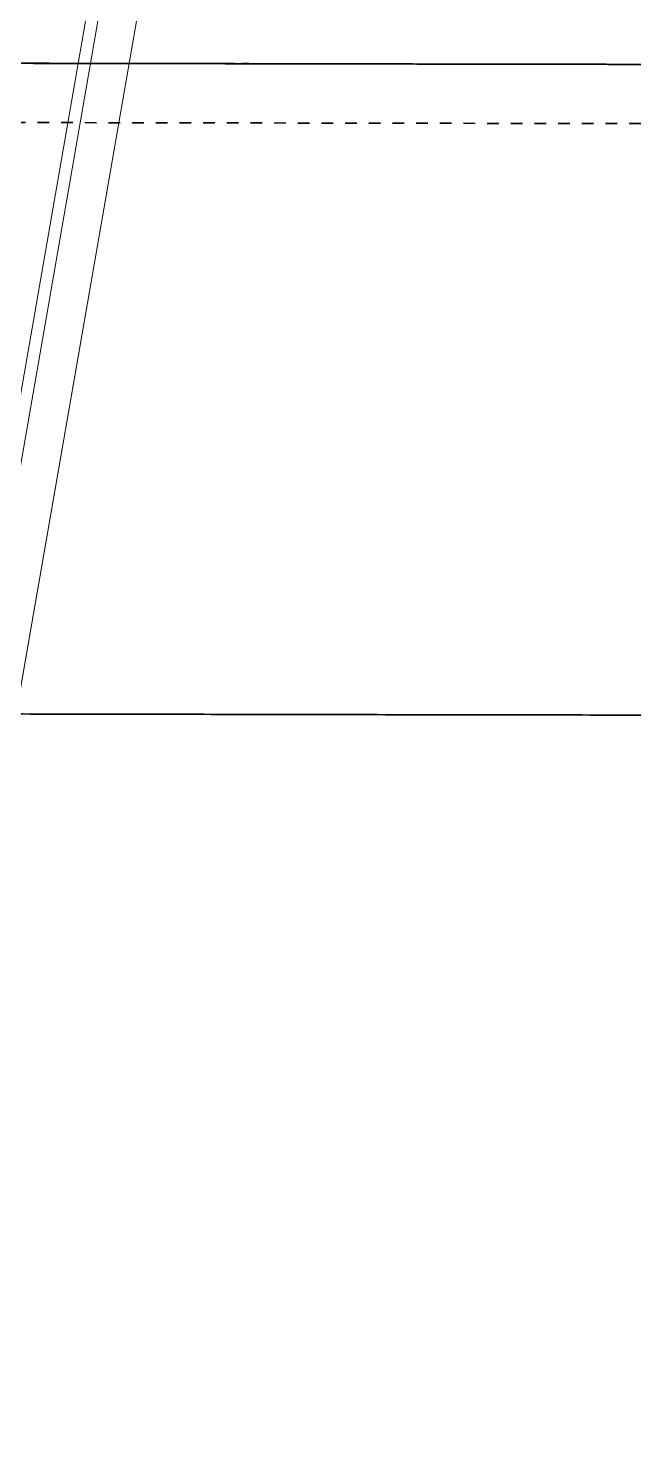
# Model space of a CAD drawing. Header units: metres. Extents: x -1161 to -1080, y 3 to 563.
# Drawn here: x -1133.92 to -1128.8, y 514.95 to 526.82 of the extents above; entities that cross this region are included whole.
import ezdxf

# ---------------------------------------------------------------- set-up
doc = ezdxf.new("R2010")
doc.units = ezdxf.units.M
doc.linetypes.add('ControlLine', pattern=[0.02, 0.0125, -0.0025, 0.0025, -0.0025])
for name, color, linetype, lineweight in [('A-DETL', 7, 'Continuous', 13), ('A-GENM', 7, 'Continuous', 35), ('A-ROOF', 7, 'Continuous', 50)]:
    doc.layers.add(name, color=color, linetype=linetype, lineweight=lineweight)

# ---------------------------------------------------------------- blocks, each defined once
blk = doc.blocks.new('T2DPAA-T2D-PWA-RW-M2D-000001_ControlLines_rvt-1-DRG-2873171 - BARRIER LAYOUT')
at = {"layer": 'A-DETL', "color": 150, "linetype": 'ControlLine', "lineweight": 35, "true_color": 0x0080ff}
blk.add_line((-1136.638, 526.028), (-1110.827, 525.983), dxfattribs=at)
blk = doc.blocks.new('Top of Pavement - RL A - Top of Pavement - RL A-68818558-DRG-2873171 - BARRIER LAYOUT')
at = {"layer": 'A-GENM', "color": 253, "lineweight": 25, "true_color": 0xa3a3a3}
blk.add_open_spline([(113.314, 47.42), (113.361, 47.243), (113.457, 46.877), (113.603, 46.324), (113.752, 45.759), (113.901, 45.195), (114.05, 44.63), (114.199, 44.066), (114.348, 43.501), (114.472, 43.03), (114.571, 42.654), (114.671, 42.278), (114.795, 41.807), (114.944, 41.243), (115.093, 40.678), (115.242, 40.113), (115.391, 39.549), (115.54, 38.984), (115.689, 38.42), (115.838, 37.855), (115.987, 37.29), (116.135, 36.726), (116.284, 36.161), (116.433, 35.597), (116.582, 35.032), (116.731, 34.467), (116.88, 33.903), (117.029, 33.338), (117.178, 32.774), (117.327, 32.209), (117.476, 31.644), (117.625, 31.08), (117.774, 30.515), (117.923, 29.951), (118.072, 29.386), (118.221, 28.821), (118.37, 28.257), (118.519, 27.692), (118.668, 27.127), (118.817, 26.563), (118.966, 25.998), (119.115, 25.434), (119.264, 24.869), (119.413, 24.304), (119.562, 23.74), (119.711, 23.175), (119.835, 22.705), (119.934, 22.328), (120.009, 22.046), (120.083, 21.764), (120.183, 21.387), (120.307, 20.917), (120.456, 20.352), (120.605, 19.787), (120.754, 19.223), (120.903, 18.658), (121.052, 18.094), (121.201, 17.529), (121.35, 16.964), (121.499, 16.4), (121.648, 15.835), (121.797, 15.271), (121.946, 14.706), (122.095, 14.141), (122.244, 13.577), (122.393, 13.012), (122.542, 12.447), (122.691, 11.883), (122.84, 11.318), (122.989, 10.754), (123.138, 10.189), (123.286, 9.624), (123.435, 9.06), (123.56, 8.589), (123.659, 8.213), (123.758, 7.836), (123.882, 7.366), (124.031, 6.801), (124.18, 6.237), (124.329, 5.672), (124.478, 5.108), (124.627, 4.543), (124.776, 3.978), (124.9, 3.508), (125, 3.131), (125.099, 2.755), (125.223, 2.284), (125.372, 1.72), (125.521, 1.155), (125.67, 0.59), (125.819, 0.025), (125.968, -0.539), (126.117, -1.104), (126.266, -1.669), (126.415, -2.234), (126.564, -2.798), (126.713, -3.363), (126.862, -3.928), (127.011, -4.492), (127.16, -5.057), (127.309, -5.622), (127.458, -6.187), (127.607, -6.751), (127.756, -7.316), (127.905, -7.881), (128.054, -8.445), (128.203, -9.01), (128.352, -9.575), (128.477, -10.045), (128.561, -10.366), (128.596, -10.5), (128.607, -10.538)], degree=3, knots=[0.3187864, 0.3187864, 0.3187864, 0.3187864, 0.3225806, 0.3266129, 0.3306452, 0.3346774, 0.3387097, 0.3427419, 0.3467742, 0.3508065, 0.3528226, 0.3548387, 0.358871, 0.3629032, 0.3669355, 0.3709677, 0.375, 0.3790323, 0.3830645, 0.3870968, 0.391129, 0.3951613, 0.3991935, 0.4032258, 0.4072581, 0.4112903, 0.4153226, 0.4193548, 0.4233871, 0.4274194, 0.4314516, 0.4354839, 0.4395161, 0.4435484, 0.4475806, 0.4516129, 0.4556452, 0.4596774, 0.4637097, 0.4677419, 0.4717742, 0.4758065, 0.4798387, 0.483871, 0.4879032, 0.4919355, 0.4959677, 0.4979839, 0.5, 0.5020161, 0.5040323, 0.5080645, 0.5120968, 0.516129, 0.5201613, 0.5241935, 0.5282258, 0.5322581, 0.5362903, 0.5403226, 0.5443548, 0.5483871, 0.5524194, 0.5564516, 0.5604839, 0.5645161, 0.5685484, 0.5725806, 0.5766129, 0.5806452, 0.5846774, 0.5887097, 0.5927419, 0.5967742, 0.5987903, 0.6008065, 0.6048387, 0.608871, 0.6129032, 0.6169355, 0.6209677, 0.625, 0.6290323, 0.6330645, 0.6350806, 0.6370968, 0.641129, 0.6451613, 0.6491935, 0.6532258, 0.6572581, 0.6612903, 0.6653226, 0.6693548, 0.6733871, 0.6774194, 0.6814516, 0.6854839, 0.6895161, 0.6935484, 0.6975806, 0.7016129, 0.7056452, 0.7096774, 0.7137097, 0.7177419, 0.7217742, 0.7258065, 0.7298387, 0.7318548, 0.7326887, 0.7326887, 0.7326887, 0.7326887], dxfattribs=at)
at = {"layer": 'A-GENM', "color": 9, "lineweight": 25, "true_color": 0xbebebe}
for points in [[(117.625, 31.08), (117.576, 31.268), (117.476, 31.644), (117.377, 32.021), (117.327, 32.209)], [(118.668, 27.127), (118.618, 27.316), (118.569, 27.504), (118.519, 27.692)]]:
    blk.add_open_spline(points, degree=3, dxfattribs=at)
at = {"layer": 'A-GENM', "color": 254, "lineweight": 25, "true_color": 0xd1d1d1}
for points in [[(117.923, 29.951), (117.874, 30.139), (117.774, 30.515), (117.675, 30.892), (117.625, 31.08)], [(118.152, 29.085), (118.132, 29.159), (118.112, 29.233), (118.093, 29.308)], [(119.264, 24.869), (119.214, 25.057), (119.115, 25.434), (118.966, 25.998), (118.817, 26.563), (118.718, 26.939), (118.668, 27.127)]]:
    blk.add_open_spline(points, degree=3, dxfattribs=at)
at = {"layer": 'A-GENM', "color": 9, "lineweight": 25, "true_color": 0xbebebe}
for points, knots in [([(118.093, 29.308), (118.086, 29.334), (118.029, 29.548), (117.973, 29.762), (117.923, 29.951)], [-0.448139232, -0.448139232, -0.448139232, -0.448139232, -0.447580645, -0.443548387, -0.443548387, -0.443548387, -0.443548387]), ([(118.519, 27.692), (118.469, 27.88), (118.37, 28.257), (118.248, 28.721), (118.175, 28.997), (118.152, 29.085)], [-0.459677419, -0.459677419, -0.459677419, -0.459677419, -0.455645161, -0.451612903, -0.449731172, -0.449731172, -0.449731172, -0.449731172])]:
    blk.add_open_spline(points, degree=3, knots=knots, dxfattribs=at)
blk = doc.blocks.new('T2DPAA-T2D-C3S-RS-M3D-100334_rvt-1-DRG-2873171 - BARRIER LAYOUT')
at = {"layer": 'A-GENM', "color": 253, "lineweight": 25, "true_color": 0xa3a3a3}
blk.add_open_spline([(-1150.782, 526.554), (-1150.602, 526.553), (-1150.229, 526.553), (-1149.664, 526.552), (-1149.089, 526.551), (-1148.513, 526.55), (-1147.938, 526.549), (-1147.362, 526.547), (-1146.786, 526.546), (-1146.307, 526.546), (-1145.923, 526.545), (-1145.539, 526.544), (-1145.06, 526.543), (-1144.484, 526.542), (-1143.908, 526.541), (-1143.333, 526.54), (-1142.757, 526.539), (-1142.181, 526.538), (-1141.606, 526.537), (-1141.03, 526.536), (-1140.455, 526.535), (-1139.879, 526.534), (-1139.303, 526.533), (-1138.728, 526.532), (-1138.152, 526.531), (-1137.576, 526.53), (-1137.001, 526.529), (-1136.425, 526.528), (-1135.849, 526.527), (-1135.274, 526.526), (-1134.698, 526.525), (-1134.123, 526.524), (-1133.547, 526.523), (-1132.971, 526.522), (-1132.396, 526.521), (-1131.82, 526.52), (-1131.244, 526.519), (-1130.669, 526.518), (-1130.093, 526.517), (-1129.517, 526.516), (-1128.942, 526.515), (-1128.366, 526.514), (-1127.79, 526.513), (-1127.215, 526.512), (-1126.639, 526.511), (-1126.159, 526.51), (-1125.776, 526.509), (-1125.392, 526.508), (-1124.912, 526.508), (-1124.432, 526.507), (-1124.049, 526.506), (-1123.665, 526.505), (-1123.185, 526.505), (-1122.61, 526.503), (-1122.034, 526.502), (-1121.458, 526.501), (-1120.883, 526.5), (-1120.307, 526.499), (-1119.923, 526.499), (-1119.731, 526.498)], degree=3, knots=[0.1571536, 0.1571536, 0.1571536, 0.1571536, 0.171875, 0.1875, 0.203125, 0.21875, 0.234375, 0.25, 0.265625, 0.28125, 0.2890625, 0.296875, 0.3125, 0.328125, 0.34375, 0.359375, 0.375, 0.390625, 0.40625, 0.421875, 0.4375, 0.453125, 0.46875, 0.484375, 0.5, 0.515625, 0.53125, 0.546875, 0.5625, 0.578125, 0.59375, 0.609375, 0.625, 0.640625, 0.65625, 0.671875, 0.6875, 0.703125, 0.71875, 0.734375, 0.75, 0.765625, 0.78125, 0.796875, 0.8125, 0.828125, 0.8359375, 0.84375, 0.859375, 0.875, 0.8828125, 0.890625, 0.90625, 0.921875, 0.9375, 0.953125, 0.96875, 0.984375, 1, 1, 1, 1], dxfattribs=at)
at = {"layer": 'A-GENM', "color": 9, "lineweight": 25, "true_color": 0xbebebe}
for points in [[(-1133.883, 526.524), (-1133.963, 526.524), (-1134.043, 526.524), (-1134.123, 526.524)], [(-1132.396, 526.521), (-1132.502, 526.521), (-1132.609, 526.521), (-1132.715, 526.521)], [(-1132.051, 526.52), (-1132.166, 526.52), (-1132.281, 526.521), (-1132.396, 526.521)], [(-1131.244, 526.519), (-1131.436, 526.519), (-1131.628, 526.52), (-1131.82, 526.52)], [(-1130.669, 526.518), (-1130.861, 526.518), (-1131.052, 526.519), (-1131.244, 526.519)], [(-1130.093, 526.517), (-1130.285, 526.517), (-1130.477, 526.517), (-1130.669, 526.518)], [(-1129.796, 526.516), (-1129.895, 526.516), (-1129.994, 526.517), (-1130.093, 526.517)], [(-1132.832, 521.025), (-1133.188, 521.025), (-1133.898, 521.027), (-1134.609, 521.028), (-1134.964, 521.028)], [(-1130.7, 521.021), (-1131.056, 521.021), (-1131.766, 521.023), (-1132.477, 521.024), (-1132.832, 521.025)], [(-1128.569, 521.017), (-1128.924, 521.018), (-1129.634, 521.019), (-1130.345, 521.02), (-1130.7, 521.021)]]:
    blk.add_open_spline(points, degree=3, dxfattribs=at)
at = {"layer": 'A-GENM', "color": 254, "lineweight": 25, "true_color": 0xd1d1d1}
for points in [[(-1133.547, 526.523), (-1133.659, 526.523), (-1133.771, 526.523), (-1133.883, 526.524)], [(-1132.971, 526.522), (-1133.163, 526.522), (-1133.355, 526.523), (-1133.547, 526.523)], [(-1132.715, 526.521), (-1132.801, 526.522), (-1132.886, 526.522), (-1132.971, 526.522)], [(-1131.82, 526.52), (-1131.897, 526.52), (-1131.974, 526.52), (-1132.051, 526.52)], [(-1129.517, 526.516), (-1129.61, 526.516), (-1129.703, 526.516), (-1129.796, 526.516)], [(-1128.942, 526.515), (-1129.134, 526.515), (-1129.326, 526.515), (-1129.517, 526.516)], [(-1128.366, 526.514), (-1128.558, 526.514), (-1128.75, 526.514), (-1128.942, 526.515)]]:
    blk.add_open_spline(points, degree=3, dxfattribs=at)
at = {"layer": 'A-GENM', "color": 253, "lineweight": 25, "true_color": 0xa3a3a3}
for points in [[(-1134.964, 521.028), (-1134.609, 521.028), (-1133.898, 521.027), (-1133.188, 521.025), (-1132.832, 521.025)], [(-1132.832, 521.025), (-1132.477, 521.024), (-1131.766, 521.023), (-1131.056, 521.021), (-1130.7, 521.021)], [(-1130.7, 521.021), (-1130.345, 521.02), (-1129.634, 521.019), (-1128.924, 521.018), (-1128.569, 521.017)]]:
    blk.add_open_spline(points, degree=3, dxfattribs=at)
at = {"layer": 'A-GENM', "color": 253, "lineweight": 25, "true_color": 0xa3a3a3, "rotation": 75.11694444444437}
blk.add_blockref('Top of Pavement - RL A - Top of Pavement - RL A-68818558-DRG-2873171 - BARRIER LAYOUT', (-1134.058, 404.862), dxfattribs=at)
blk = doc.blocks.new('Kerb_North - Kerb_North-5241467-DRG-2873171 - BARRIER LAYOUT')
at = {"layer": 'A-ROOF', "lineweight": 13}
for p, q in [((200.201, 1229.17), (222.607, 1231.13)), ((222.609, 1231.13), (200.202, 1229.17)), ((222.616, 1231.028), (200.209, 1229.068)), ((200.239, 1228.746), (222.645, 1230.707)), ((200.239, 1228.747), (222.646, 1230.707))]:
    blk.add_line(p, q, dxfattribs=at)

msp = doc.modelspace()

# ---------------------------------------------------------------- block references
at = {"lineweight": 5}
for name in ['T2DPAA-T2D-C3S-RS-M3D-100334_rvt-1-DRG-2873171 - BARRIER LAYOUT', 'T2DPAA-T2D-PWA-RW-M2D-000001_ControlLines_rvt-1-DRG-2873171 - BARRIER LAYOUT']:
    msp.add_blockref(name, (0, 0), dxfattribs=at)
at = {"layer": 'A-ROOF', "lineweight": 13, "rotation": 75.11694444444437}
msp.add_blockref('Kerb_North - Kerb_North-5241467-DRG-2873171 - BARRIER LAYOUT', (0, 0), dxfattribs=at)

doc.saveas('drawing.dxf')
